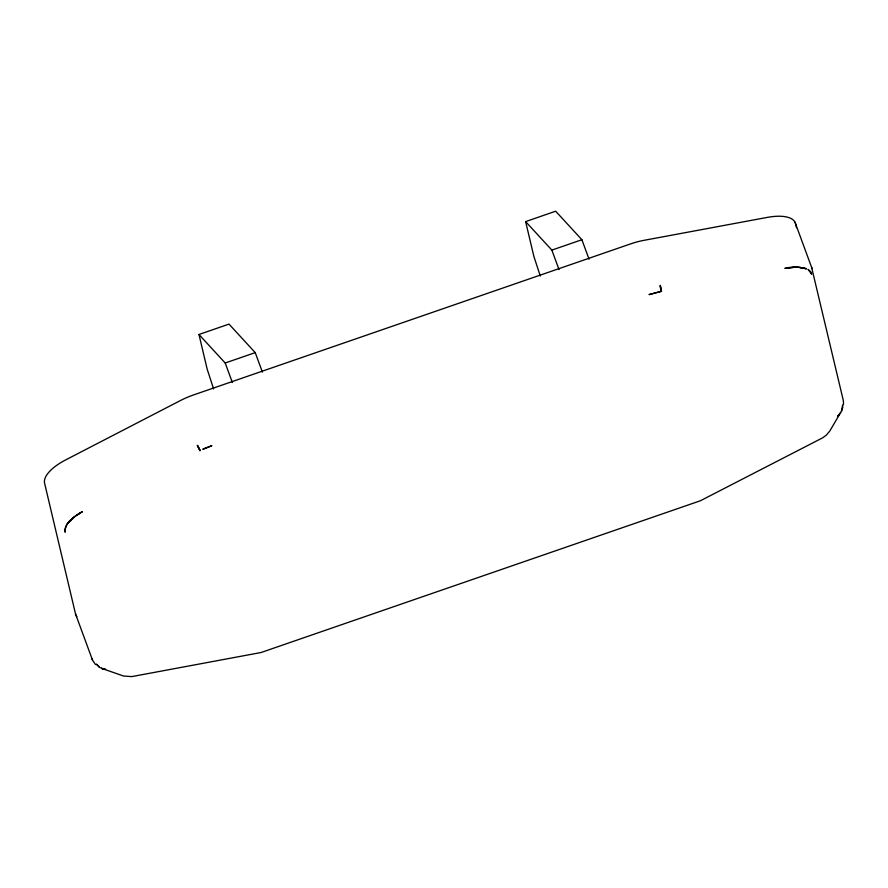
<?xml version="1.0" encoding="UTF-8"?>
<svg xmlns="http://www.w3.org/2000/svg" width="888" height="888" viewBox="0 0 888 888"><rect width="100%" height="100%" fill="white"/><g stroke="black" fill="none" stroke-linecap="round" stroke-linejoin="round"><path stroke-width="1.33" d="M843.522 404.473L843.367 400.721L811.565 267.199M197.924 445.898L200 450.771L197.269 445.332L200.233 450.416M660.15 286.158L661.127 291.142L660.284 285.314L661.516 291.275L649.217 294.561L661.516 291.275M82.118 511.821C75.78 515.662 64.269 522.455 65.09 532.212C63.892 522.743 74.881 516.194 82.118 511.821L76.757 515.218M841.424 411.233L842.779 407.437L842.601 404.928L841.635 410.833L829.803 431.024L826.317 435.142L822.61 437.851L700.377 500.765L261.072 652.514L131.779 676.601L123.587 676.023L101.088 668.187L105.561 669.463L103.052 668.875M799.722 267.355L806.504 268.687L797.147 266.999L785.092 268.287L797.147 266.999L806.237 268.809M840.581 412.62L837.539 416.317L839.005 414.752M213.608 388.9L207.182 369.186L198.968 334.487L229.004 324.109L255.233 352.625L262.393 372.105M540.281 276.013L533.843 256.299L525.629 221.6L555.666 211.211L581.895 239.727L589.066 259.207M198.968 334.487L225.197 363.003L255.233 352.625M525.629 221.6L551.859 250.105L581.895 239.727M67.022 524.253L74.37 516.983M794.26 267.022L788.011 267.599M105.284 669.385L101.454 668.331M95.538 664.568L92.574 660.295L75.524 613.93L44.589 483.205A39.771 16.106 -20.2 0 1 65.779 459.851L180.73 400.388A39.771 16.106 -20.2 0 1 193.351 395.005L630.68 243.867A39.771 16.106 -20.2 0 1 643.745 240.382L767.332 217.394A39.771 16.106 -20.2 0 1 795.548 223.676L796.503 227.717M795.026 222.255L812.076 268.62M551.859 250.105L559.029 269.586M225.197 363.003L232.356 382.484M92.063 658.874L92.574 660.295M76.89 616.649A39.771 16.106 -20.2 0 1 75.524 613.93M203.419 448.873L202.853 449.361L211.877 445.698L203.419 448.873M808.191 269.53L811.654 274.203L810.644 271.695L808.191 269.53M99.8 667.532L96.526 664.28L99.8 667.532"/></g></svg>
